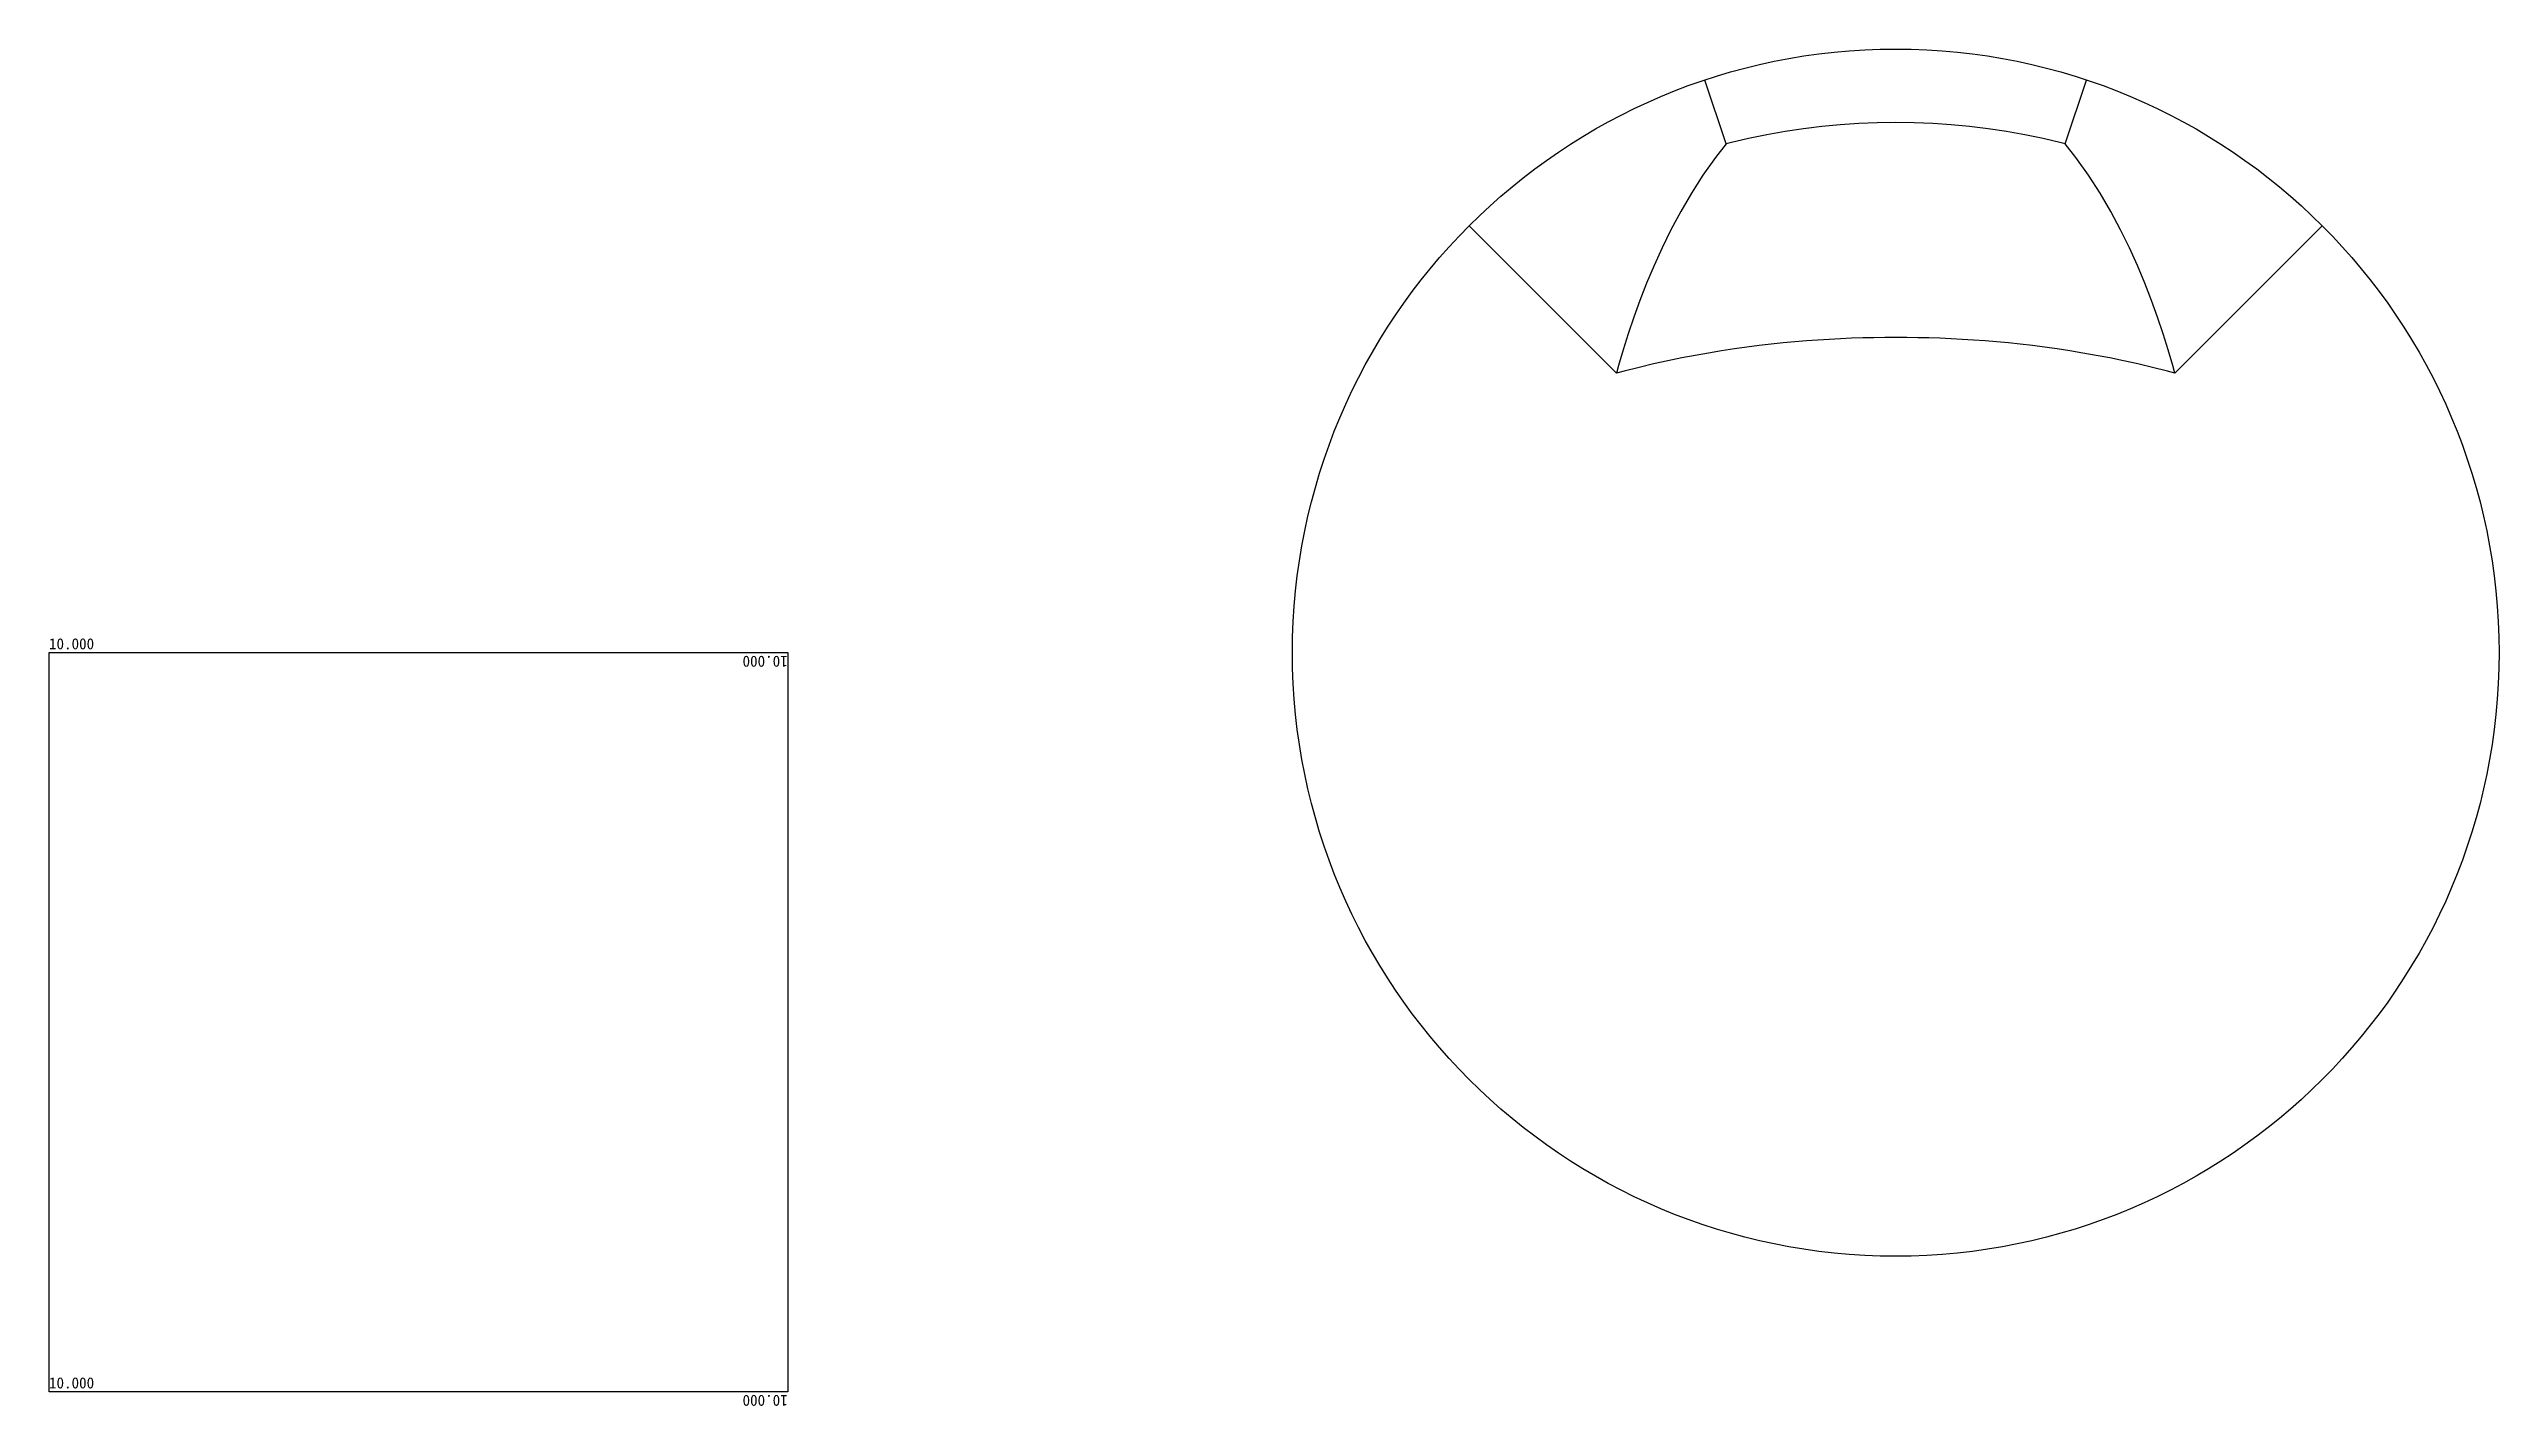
# Model space of a CAD drawing. Units: millimetres at full size, sheet at 1:100. Extents: x -9429 to 31184, y -9848 to 12633.
import ezdxf
from ezdxf.enums import TextEntityAlignment as Align

# ---------------------------------------------------------------- set-up
doc = ezdxf.new("R2010")
doc.units = ezdxf.units.MM
doc.header["$LTSCALE"] = 100
doc.layers.add('0-0', color=7, linetype='Continuous')
doc.styles.add('ＭＳ ゴシック', font='')
doc.styles.get('ＭＳ ゴシック').set_extended_font_data('MS Gothic')

msp = doc.modelspace()

# ---------------------------------------------------------------- linework, layer by layer
at = {"layer": '0-0'}
for p, q in [((18374, 11061.6), (18021.4, 12119.5)), ((23993.3, 11061.6), (24346, 12119.5)), ((16555.1, 7261.2), (14112.6, 9703.7)), ((25812.2, 7261.2), (28254.7, 9703.7))]:
    msp.add_line(p, q, dxfattribs=at)
for points in [[(23993.3, 11061.6), (23927.8, 11078.2), (23625.8, 11149.4), (23322.8, 11212), (23018.8, 11266.2), (22714.1, 11311.9), (22408.7, 11349.2), (22102.9, 11378.2), (21796.7, 11398.8), (21490.2, 11411.2), (21183.7, 11415.3), (20877.1, 11411.2), (20570.7, 11398.8), (20264.5, 11378.2), (19958.6, 11349.2), (19653.3, 11311.9), (19348.6, 11266.2), (19044.6, 11212), (18741.5, 11149.4), (18439.6, 11078.2), (18374, 11061.6)], [(18374, 11061.6), (18197.8, 10836.3), (17988.3, 10541.5), (17795.8, 10242), (17619.4, 9940.5), (17458.2, 9639.3), (17311, 9340.3), (17176.9, 9044.9), (17054.7, 8754), (16943.6, 8468.7), (16842.4, 8189.2), (16750.4, 7916), (16666.7, 7649.3), (16590.6, 7389), (16555.1, 7261.2)], [(25812.2, 7261.2), (25776.8, 7389), (25700.6, 7649.3), (25616.9, 7916), (25524.9, 8189.2), (25423.8, 8468.7), (25312.6, 8754), (25190.5, 9044.9), (25056.3, 9340.3), (24909.2, 9639.3), (24747.9, 9940.5), (24571.6, 10242), (24379.1, 10541.5), (24169.6, 10836.3), (23993.3, 11061.6)], [(25812.2, 7261.2), (25686.1, 7295), (25438.4, 7358), (25196.8, 7415.3), (24961, 7467.4), (24730.7, 7514.7), (24505.6, 7557.7), (24285.5, 7596.6), (24070, 7632), (23858.8, 7663.9), (23651.6, 7692.7), (23448.1, 7718.6), (23247.9, 7741.7), (23050.7, 7762.4), (22856.4, 7780.6), (22664.4, 7796.6), (22474.7, 7810.5), (22286.8, 7822.3), (22100.5, 7832.2), (21915.5, 7840.2), (21731.7, 7846.3), (21548.6, 7850.7), (21366, 7853.3), (21183.7, 7854.2), (21001.4, 7853.3), (20818.8, 7850.7), (20635.7, 7846.3), (20451.8, 7840.2), (20266.9, 7832.2), (20080.6, 7822.3), (19892.7, 7810.5), (19702.9, 7796.6), (19511, 7780.6), (19316.6, 7762.4), (19119.5, 7741.7), (18919.3, 7718.6), (18715.7, 7692.7), (18508.5, 7663.9), (18297.3, 7632), (18081.8, 7596.6)], [(18081.8, 7596.6), (17861.7, 7557.7), (17636.7, 7514.7), (17406.4, 7467.4), (17170.6, 7415.3), (16929, 7358), (16681.3, 7295), (16555.1, 7261.2)]]:
    msp.add_lwpolyline(points, dxfattribs=at)
msp.add_lwpolyline([(-9428.6, 2632.7), (2816.3, 2632.7), (2816.3, -9612.2), (-9428.6, -9612.2)], close=True, dxfattribs=at)
msp.add_circle((21183.7, 2632.7), 10000, dxfattribs=at)

# ---------------------------------------------------------------- texts
at = {"layer": '0-0', "color": 2, "style": 'ＭＳ ゴシック'}
for p in [(-9428.6, 2632.7), (-9428.6, -9612.2)]:
    msp.add_text('10.000', height=183.3, dxfattribs=at).set_placement(p, align=Align.BOTTOM_LEFT)
for p in [(2816.3, 2632.7), (2816.3, -9612.2)]:
    msp.add_text('10.000', height=183.3, rotation=180, dxfattribs=at).set_placement(p, align=Align.BOTTOM_LEFT)

doc.saveas('drawing.dxf')
